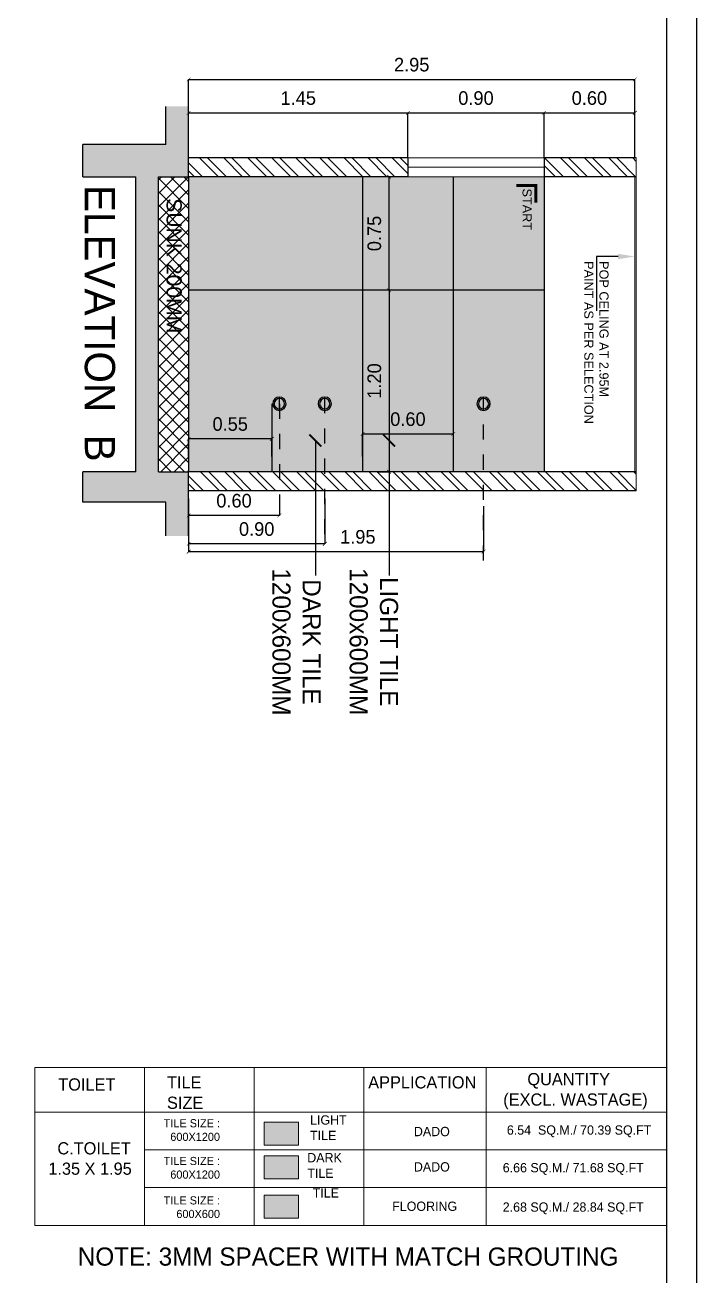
# Model space of a CAD drawing. Header units: metres. Extents: x 494 to 1845, y -666 to 1061.
# Drawn here: x 1786.51 to 1790.95, y 216.84 to 225.11 of the extents above; entities that cross this region are included whole.
import ezdxf
from ezdxf import colors
from ezdxf.entities.mleader import LeaderData, LeaderLine
from ezdxf.math import Vec2, Vec3

# ---------------------------------------------------------------- set-up
doc = ezdxf.new("R2010")
doc.units = ezdxf.units.M
doc.header["$MEASUREMENT"] = 0
doc.linetypes.add('1', pattern=[0])
doc.linetypes.add('DOT2', pattern=[0.125, 0, -0.125])
doc.layers.get('Defpoints').update_dxf_attribs({"color": 12})
for name, color, linetype, lineweight in [('01 WALL', 7, 'Continuous', 25), ('04 TEXT', 7, 'Continuous', 13), ('SCPL_TEXT', 7, 'Continuous', 15), ('SUNK', 7, 'Continuous', 13), ('VDA - FALSE CEILING', 7, 'Continuous', 5), ('VDA-Col-slab', 1, 'Continuous', 30), ('VDA-ELEV LINES', 8, 'Continuous', 9), ('VDA-WALL', 250, 'Continuous', 25), ('VDA-WINDOW', 5, 'Continuous', 9), ('VDA_DARK TILES', 8, 'Continuous', 9), ('VDA_LIGHT TILES', 254, 'Continuous', 5)]:
    doc.layers.add(name, color=color, linetype=linetype, lineweight=lineweight)
for name, color, linetype in [('Flooring', 250, 'Continuous'), ('PLUMBING', 7, 'Continuous'), ('SHEET', 7, 'Continuous'), ('TOILET FIXTURES', 8, 'Continuous'), ('VDA-DIM', 252, '1'), ('VDA-TEXT', 250, '1'), ('VDA-WALL HATCH', 252, 'Continuous'), ('VDA_TILES', 152, '1')]:
    doc.layers.add(name, color=color, linetype=linetype)
doc.styles.add('0.2', font='arial.ttf', dxfattribs={"height": 0.2})
doc.styles.add('arial', font='arial.ttf', dxfattribs={"height": 0.3})
doc.styles.add('RS', font='GOTHIC.TTF')
doc.styles.get("Standard").update_dxf_attribs({"font": 'arial.ttf'})
doc.dimstyles.new('SMALL', dxfattribs={"dimtxt": 0.16, "dimasz": 0.05, "dimexe": 0, "dimexo": 0, "dimgap": 0.05, "dimtad": 0, "dimdec": 1, "dimzin": 0, "dimdsep": 46, "dimtxsty": 'RS', "dimblk": 'ARCHTICK', "dimcen": 2.5, "dimclrd": 256, "dimclre": 256, "dimclrt": 5, "dimadec": 0, "dimazin": 0, "dimtfac": 1, "dimtofl": 0, "dimtmove": 0, "dimatfit": 3, "dimldrblk": 'ARCHTICK', "dimfxl": 0, "dimtolj": 1, "dimtzin": 0, "dimarcsym": 0})
doc.dimstyles.new('SMALL-1', dxfattribs={"dimtxt": 0.16, "dimasz": 0.035, "dimexe": 0, "dimexo": 0.1, "dimgap": 0.05, "dimtad": 1, "dimzin": 0, "dimdsep": 46, "dimtxsty": 'RS', "dimblk": 'DOT', "dimcen": 2.5, "dimclrd": 256, "dimclre": 256, "dimclrt": 5, "dimadec": 0, "dimazin": 0, "dimtfac": 1, "dimtdec": 3, "dimtofl": 0, "dimtmove": 0, "dimatfit": 3, "dimfxl": 0, "dimtolj": 1, "dimtzin": 0, "dimarcsym": 0})

# ---------------------------------------------------------------- blocks, each defined once
blk = doc.blocks.new('SHOWER')
at = {"layer": 'PLUMBING', "color": 251, "ltscale": 5}
for p, q in [((8560.6279, -3518.8234, 0), (8560.6279, -3518.9115, 0)), ((8560.9279, -3518.8234, 0), (8560.9279, -3518.9115, 0)), ((8561.9779, -3518.8234, 0), (8561.9779, -3518.9115, 0))]:
    blk.add_line(p, q, dxfattribs=at)
for centre, radius in [((8560.6279, -3518.8675, 0), 0.044), ((8560.9279, -3518.8675, 0), 0.044), ((8561.9779, -3518.8675, 0), 0.044), ((8560.6279, -3518.8675, 0), 0.034), ((8560.9279, -3518.8675, 0), 0.034), ((8561.9779, -3518.8675, 0), 0.034)]:
    blk.add_circle(centre, radius, dxfattribs=at)
blk = doc.blocks.new('_ArchTick')
at = {"color": 0, "linetype": 'ByBlock', "const_width": 0.15}
blk.add_lwpolyline([(-0.5, -0.5), (0.5, 0.5)], dxfattribs=at)
blk = doc.blocks.new('*D869')
at = {"layer": 'Defpoints', "color": 0}
for p in [(1787.5892, 224.2307), (1788.4894, 224.2307), (1787.5892, 221.6794)]:
    blk.add_point(p, dxfattribs=at)
at = {"layer": 'VDA-DIM', "lineweight": -2}
for p, q in [((1787.5892, 221.9794), (1787.5892, 221.6794)), ((1788.4894, 221.9794), (1788.4894, 221.6794)), ((1788.4894, 221.6794), (1787.5892, 221.6794))]:
    blk.add_line(p, q, dxfattribs=at)
at = {"layer": 'VDA-DIM', "lineweight": -2, "xscale": 0.025, "yscale": 0.025, "zscale": 0.025, "rotation": 180}
blk.add_blockref('_ArchTick', (1787.5892, 221.6794), dxfattribs=at)
at = {"layer": 'VDA-DIM', "lineweight": -2, "xscale": 0.025, "yscale": 0.025, "zscale": 0.025}
blk.add_blockref('_ArchTick', (1788.4894, 221.6794), dxfattribs=at)
at = {"layer": 'VDA-DIM', "color": 5, "insert": (1788.0393, 221.7767), "char_height": 0.09, "attachment_point": 5, "style": 'RS'}
blk.add_mtext('\\A1;0.90', dxfattribs=at)
blk = doc.blocks.new('*D870')
at = {"layer": 'Defpoints', "color": 0}
for p in [(1787.5892, 222.0307), (1788.1894, 222.0307), (1787.5892, 221.8668)]:
    blk.add_point(p, dxfattribs=at)
at = {"layer": 'VDA-DIM', "lineweight": -2}
for p, q in [((1787.5892, 221.9307), (1787.5892, 221.8668)), ((1788.1894, 221.9307), (1788.1894, 221.8668)), ((1788.1894, 221.8668), (1787.5892, 221.8668))]:
    blk.add_line(p, q, dxfattribs=at)
at = {"layer": 'VDA-DIM', "lineweight": -2, "xscale": 0.025, "yscale": 0.025, "zscale": 0.025, "rotation": 180}
blk.add_blockref('_ArchTick', (1787.5892, 221.8668), dxfattribs=at)
at = {"layer": 'VDA-DIM', "lineweight": -2, "xscale": 0.025, "yscale": 0.025, "zscale": 0.025}
blk.add_blockref('_ArchTick', (1788.1894, 221.8668), dxfattribs=at)
at = {"layer": 'VDA-DIM', "color": 5, "insert": (1787.8893, 221.964), "char_height": 0.09, "attachment_point": 5, "style": 'RS'}
blk.add_mtext('\\A1;0.60', dxfattribs=at)
blk = doc.blocks.new('*D871')
at = {"layer": 'Defpoints', "color": 0}
for p in [(1787.5892, 224.2307), (1789.5394, 224.2307), (1789.5394, 221.6278)]:
    blk.add_point(p, dxfattribs=at)
at = {"layer": 'VDA-DIM', "lineweight": -2}
for p, q in [((1787.5892, 221.9278), (1787.5892, 221.6278)), ((1789.5394, 221.9278), (1789.5394, 221.6278)), ((1787.5892, 221.6278), (1789.5394, 221.6278))]:
    blk.add_line(p, q, dxfattribs=at)
at = {"layer": 'VDA-DIM', "lineweight": -2, "xscale": 0.025, "yscale": 0.025, "zscale": 0.025, "rotation": 180}
blk.add_blockref('_ArchTick', (1787.5892, 221.6278), dxfattribs=at)
at = {"layer": 'VDA-DIM', "lineweight": -2, "xscale": 0.025, "yscale": 0.025, "zscale": 0.025}
blk.add_blockref('_ArchTick', (1789.5394, 221.6278), dxfattribs=at)
at = {"layer": 'VDA-DIM', "color": 5, "insert": (1788.7079, 221.7251), "char_height": 0.09, "attachment_point": 5, "style": 'RS'}
blk.add_mtext('\\A1;1.95', dxfattribs=at)
blk = doc.blocks.new('*D872')
at = {"layer": 'Defpoints', "color": 0}
for p in [(1789.9392, 224.5279), (1789.0392, 223.7514), (1789.9392, 223.7514)]:
    blk.add_point(p, dxfattribs=at)
at = {"layer": 'VDA-DIM', "lineweight": -2}
for p, q in [((1789.0392, 224.2279), (1789.0392, 224.5279)), ((1789.0392, 224.5279), (1789.9392, 224.5279)), ((1789.9392, 224.2279), (1789.9392, 224.5279))]:
    blk.add_line(p, q, dxfattribs=at)
at = {"layer": 'VDA-DIM', "lineweight": -2, "xscale": 0.025, "yscale": 0.025, "zscale": 0.025, "rotation": 180}
blk.add_blockref('_ArchTick', (1789.0392, 224.5279), dxfattribs=at)
at = {"layer": 'VDA-DIM', "lineweight": -2, "xscale": 0.025, "yscale": 0.025, "zscale": 0.025}
blk.add_blockref('_ArchTick', (1789.9392, 224.5279), dxfattribs=at)
at = {"layer": 'VDA-DIM', "color": 5, "insert": (1789.4892, 224.6252), "char_height": 0.09, "attachment_point": 5, "style": 'RS'}
blk.add_mtext('\\A1;0.90', dxfattribs=at)
blk = doc.blocks.new('*D873')
at = {"layer": 'Defpoints', "color": 0}
for p in [(1788.825, 223.3557), (1788.7392, 222.1557), (1788.9147, 222.1557)]:
    blk.add_point(p, dxfattribs=at)
at = {"layer": 'VDA-DIM', "lineweight": -2}
for p, q in [((1788.9147, 223.3557), (1788.9147, 223.3557)), ((1788.9147, 223.3557), (1788.9147, 222.1557)), ((1788.8392, 222.1557), (1788.9147, 222.1557))]:
    blk.add_line(p, q, dxfattribs=at)
at = {"layer": 'VDA-DIM', "lineweight": -2, "xscale": 0.025, "yscale": 0.025, "zscale": 0.025}
for p, rotation in [((1788.9147, 223.3557), 90), ((1788.9147, 222.1557), 270)]:
    blk.add_blockref('_ArchTick', p, dxfattribs=dict(at, rotation=rotation))
at = {"layer": 'VDA-DIM', "color": 5, "insert": (1788.8174, 222.7557), "char_height": 0.09, "attachment_point": 5, "rotation": 90, "style": 'RS'}
blk.add_mtext('\\A1;1.20', dxfattribs=at)
blk = doc.blocks.new('*D874')
at = {"layer": 'Defpoints', "color": 0}
for p in [(1790.5392, 224.7487), (1787.5892, 224.2514), (1790.5392, 224.1264)]:
    blk.add_point(p, dxfattribs=at)
at = {"layer": 'VDA-DIM', "lineweight": -2}
for p, q in [((1787.5892, 224.4487), (1787.5892, 224.7487)), ((1787.5892, 224.7487), (1790.5392, 224.7487)), ((1790.5392, 224.4487), (1790.5392, 224.7487))]:
    blk.add_line(p, q, dxfattribs=at)
at = {"layer": 'VDA-DIM', "lineweight": -2, "xscale": 0.025, "yscale": 0.025, "zscale": 0.025, "rotation": 180}
blk.add_blockref('_ArchTick', (1787.5892, 224.7487), dxfattribs=at)
at = {"layer": 'VDA-DIM', "lineweight": -2, "xscale": 0.025, "yscale": 0.025, "zscale": 0.025}
blk.add_blockref('_ArchTick', (1790.5392, 224.7487), dxfattribs=at)
at = {"layer": 'VDA-DIM', "color": 5, "insert": (1789.0642, 224.846), "char_height": 0.09, "attachment_point": 5, "style": 'RS'}
blk.add_mtext('\\A1;2.95', dxfattribs=at)
blk = doc.blocks.new('*D875')
at = {"layer": 'Defpoints', "color": 0}
for p in [(1789.0392, 224.5279), (1787.5892, 224.2514), (1789.0392, 224.2514)]:
    blk.add_point(p, dxfattribs=at)
at = {"layer": 'VDA-DIM', "lineweight": -2}
for p, q in [((1787.5892, 224.3514), (1787.5892, 224.5279)), ((1787.5892, 224.5279), (1789.0392, 224.5279)), ((1789.0392, 224.3514), (1789.0392, 224.5279))]:
    blk.add_line(p, q, dxfattribs=at)
at = {"layer": 'VDA-DIM', "lineweight": -2, "xscale": 0.025, "yscale": 0.025, "zscale": 0.025, "rotation": 180}
blk.add_blockref('_ArchTick', (1787.5892, 224.5279), dxfattribs=at)
at = {"layer": 'VDA-DIM', "lineweight": -2, "xscale": 0.025, "yscale": 0.025, "zscale": 0.025}
blk.add_blockref('_ArchTick', (1789.0392, 224.5279), dxfattribs=at)
at = {"layer": 'VDA-DIM', "color": 5, "insert": (1788.3142, 224.6252), "char_height": 0.09, "attachment_point": 5, "style": 'RS'}
blk.add_mtext('\\A1;1.45', dxfattribs=at)
blk = doc.blocks.new('*D876')
at = {"layer": 'Defpoints', "color": 0}
for p in [(1790.5392, 224.5279), (1789.9392, 224.2514), (1790.5392, 224.1264)]:
    blk.add_point(p, dxfattribs=at)
at = {"layer": 'VDA-DIM', "lineweight": -2}
for p, q in [((1789.9392, 224.3514), (1789.9392, 224.5279)), ((1789.9392, 224.5279), (1790.5392, 224.5279)), ((1790.5392, 224.2279), (1790.5392, 224.5279))]:
    blk.add_line(p, q, dxfattribs=at)
at = {"layer": 'VDA-DIM', "lineweight": -2, "xscale": 0.025, "yscale": 0.025, "zscale": 0.025, "rotation": 180}
blk.add_blockref('_ArchTick', (1789.9392, 224.5279), dxfattribs=at)
at = {"layer": 'VDA-DIM', "lineweight": -2, "xscale": 0.025, "yscale": 0.025, "zscale": 0.025}
blk.add_blockref('_ArchTick', (1790.5392, 224.5279), dxfattribs=at)
at = {"layer": 'VDA-DIM', "color": 5, "insert": (1790.2392, 224.6252), "char_height": 0.09, "attachment_point": 5, "style": 'RS'}
blk.add_mtext('\\A1;0.60', dxfattribs=at)
blk = doc.blocks.new('*D877')
at = {"layer": 'Defpoints', "color": 0}
for p in [(1787.5892, 222.3736), (1787.5892, 222.1557), (1788.1392, 222.1557)]:
    blk.add_point(p, dxfattribs=at)
at = {"layer": 'VDA-DIM', "lineweight": -2}
for p, q in [((1787.5892, 222.2557), (1787.5892, 222.3736)), ((1788.1392, 222.3736), (1787.5892, 222.3736)), ((1788.1392, 222.2557), (1788.1392, 222.3736))]:
    blk.add_line(p, q, dxfattribs=at)
at = {"layer": 'VDA-DIM', "lineweight": -2, "xscale": 0.025, "yscale": 0.025, "zscale": 0.025, "rotation": 180}
blk.add_blockref('_ArchTick', (1787.5892, 222.3736), dxfattribs=at)
at = {"layer": 'VDA-DIM', "lineweight": -2, "xscale": 0.025, "yscale": 0.025, "zscale": 0.025}
blk.add_blockref('_ArchTick', (1788.1392, 222.3736), dxfattribs=at)
at = {"layer": 'VDA-DIM', "color": 5, "insert": (1787.8642, 222.4709), "char_height": 0.09, "attachment_point": 5, "style": 'RS'}
blk.add_mtext('\\A1;0.55', dxfattribs=at)
blk = doc.blocks.new('*D878')
at = {"layer": 'Defpoints', "color": 0}
for p in [(1789.3392, 222.9057), (1789.3392, 222.4058), (1788.7392, 222.1557)]:
    blk.add_point(p, dxfattribs=at)
at = {"layer": 'VDA-DIM', "lineweight": -2}
for p, q in [((1789.3392, 222.7058), (1789.3392, 222.4058)), ((1788.7392, 222.2557), (1788.7392, 222.4058)), ((1788.7392, 222.4058), (1789.3392, 222.4058))]:
    blk.add_line(p, q, dxfattribs=at)
at = {"layer": 'VDA-DIM', "lineweight": -2, "xscale": 0.025, "yscale": 0.025, "zscale": 0.025, "rotation": 180}
blk.add_blockref('_ArchTick', (1788.7392, 222.4058), dxfattribs=at)
at = {"layer": 'VDA-DIM', "lineweight": -2, "xscale": 0.025, "yscale": 0.025, "zscale": 0.025}
blk.add_blockref('_ArchTick', (1789.3392, 222.4058), dxfattribs=at)
at = {"layer": 'VDA-DIM', "color": 5, "insert": (1789.0392, 222.503), "char_height": 0.09, "attachment_point": 5, "style": 'RS'}
blk.add_mtext('\\A1;0.60', dxfattribs=at)
blk = doc.blocks.new('*D1067')
at = {"layer": 'Defpoints', "color": 0}
for p in [(1788.9022, 224.1057), (1788.9147, 224.1057), (1788.8998, 223.3557)]:
    blk.add_point(p, dxfattribs=at)
at = {"layer": 'VDA-DIM', "lineweight": -2}
for p, q in [((1788.9147, 224.1057), (1788.9147, 224.1057)), ((1788.9147, 223.3557), (1788.9147, 224.1057)), ((1788.9147, 223.3557), (1788.9147, 223.3557))]:
    blk.add_line(p, q, dxfattribs=at)
at = {"layer": 'VDA-DIM', "lineweight": -2, "xscale": 0.025, "yscale": 0.025, "zscale": 0.025}
for p, rotation in [((1788.9147, 224.1057), 90), ((1788.9147, 223.3557), 270)]:
    blk.add_blockref('_ArchTick', p, dxfattribs=dict(at, rotation=rotation))
at = {"layer": 'VDA-DIM', "color": 5, "insert": (1788.8174, 223.7307), "char_height": 0.09, "attachment_point": 5, "rotation": 90, "style": 'RS'}
blk.add_mtext('\\A1;0.75', dxfattribs=at)

msp = doc.modelspace()

# ---------------------------------------------------------------- hatches: boundary and pattern name
at = {"layer": 'SCPL_TEXT'}
h = msp.add_hatch(color=253, dxfattribs=at)
h.dxf.hatch_style = 1
h.paths.add_polyline_path([(1788.0886, 217.8576), (1788.3164, 217.8576), (1788.3164, 217.7058), (1788.0886, 217.7058)])
at = {"layer": 'SCPL_TEXT', "true_color": 0x636466}
h = msp.add_hatch(color=251, dxfattribs=at)
h.dxf.hatch_style = 1
h.paths.add_polyline_path([(1788.0886, 217.6354), (1788.3164, 217.6354), (1788.3164, 217.4835), (1788.0886, 217.4835)])
at = {"layer": 'SCPL_TEXT', "lineweight": 30, "true_color": 0xfcf1d4}
h = msp.add_hatch(color=7, dxfattribs=at)
h.dxf.hatch_style = 1
h.paths.add_polyline_path([(1788.0886, 217.3751), (1788.3164, 217.3751), (1788.3164, 217.2232), (1788.0886, 217.2232)])
at = {"layer": 'SUNK'}
h = msp.add_hatch(dxfattribs=at)
h.set_pattern_fill('ANSI37', color=43, scale=0.5, angle=360)
h.set_pattern_definition([(45, (1416.738874, 1466.43299), (-0.0441941738, 0.0441941738), []), (135, (1416.738874, 1466.43299), (-0.0441941738, -0.0441941738), [])])
h.paths.add_polyline_path([(1787.3892, 224.1057), (1787.5892, 224.1057), (1787.5892, 222.1557), (1787.3892, 222.1557)])
at = {"layer": 'VDA-WALL HATCH'}
h = msp.add_hatch(color=8, dxfattribs=at)
h.dxf.hatch_style = 1
h.paths.add_polyline_path([(1787.5892, 224.571), (1787.4782, 224.571), (1787.4392, 224.571), (1787.4392, 224.3182), (1786.8892, 224.3182), (1786.8892, 224.1057), (1787.2392, 224.1057), (1787.2392, 222.1557), (1786.8892, 222.1557), (1786.8892, 221.9557), (1787.4392, 221.9557), (1787.4392, 221.7319), (1787.5892, 221.7319), (1787.5892, 222.1557), (1787.3892, 222.1557), (1787.3892, 224.1057), (1787.5892, 224.1057)])
h = msp.add_hatch(dxfattribs=at)
h.set_pattern_fill('ANSI32', color=256, scale=0.3, angle=270)
h.set_pattern_definition([(315, (1416.73887, 1466.43299), (0.079549513, 0.079549513), []), (315, (1416.73887, 1466.37996), (0.079549513, 0.079549513), [])])
h.paths.add_polyline_path([(1789.0392, 224.2307), (1787.5892, 224.2307), (1787.5892, 224.1057), (1789.0392, 224.1057)])
h.paths.add_polyline_path([(1790.5492, 222.0307), (1787.5892, 222.0307), (1787.5892, 222.1557), (1790.5492, 222.1557)])
h.paths.add_polyline_path([(1790.5492, 224.1057), (1789.9392, 224.1057), (1789.9392, 224.2307), (1790.5492, 224.2307)])
at = {"layer": 'VDA_DARK TILES', "lineweight": 25, "true_color": 0x939598}
h = msp.add_hatch(color=252, dxfattribs=at)
h.dxf.hatch_style = 1
h.paths.add_polyline_path([(1788.1392, 224.1057), (1788.1392, 222.9057), (1788.7392, 222.9057), (1788.7392, 224.1057)])
h.paths.add_polyline_path([(1788.1392, 222.9057), (1788.1392, 222.1557), (1788.7392, 222.1557), (1788.7392, 222.9057)])
h = msp.add_hatch(color=252, dxfattribs=at)
h.dxf.hatch_style = 1
h.paths.add_polyline_path([(1789.9392, 224.1057), (1789.3392, 224.1057), (1789.3392, 222.9057), (1789.9392, 222.9057)])
h.paths.add_polyline_path([(1789.3392, 222.9057), (1789.3392, 222.1557), (1789.9392, 222.1557), (1789.9392, 222.9057)])
at = {"layer": 'VDA_LIGHT TILES', "true_color": 0xe3e3e3}
h = msp.add_hatch(color=254, dxfattribs=at)
h.dxf.hatch_style = 1
h.paths.add_polyline_path([(1787.5892, 224.1057), (1787.5892, 222.9057), (1788.1392, 222.9057), (1788.1392, 224.1057)])
h.paths.add_polyline_path([(1787.5892, 222.9057), (1787.5892, 222.1557), (1788.1392, 222.1557), (1788.1392, 222.9057)])
h = msp.add_hatch(color=254, dxfattribs=at)
h.dxf.hatch_style = 1
h.paths.add_polyline_path([(1789.0392, 224.1057), (1788.7392, 224.1057), (1788.7392, 222.9057), (1789.3392, 222.9057), (1789.3392, 224.1057)])
h.paths.add_polyline_path([(1788.7392, 222.9057), (1788.7392, 222.1557), (1789.3392, 222.1557), (1789.3392, 222.9057)])

# ---------------------------------------------------------------- linework, layer by layer
for p, q in [((1789.0392, 224.2307), (1789.0392, 224.1057)), ((1789.9392, 224.2307), (1789.9392, 224.1057))]:
    msp.add_line(p, q)
at = {"color": 251, "linetype": 'DOT2', "ltscale": 0.1}
for p, q in [((1788.1894, 222.6057), (1788.1894, 221.9104)), ((1788.4894, 221.7427), (1788.4894, 222.6057)), ((1789.5394, 221.5692), (1789.5394, 222.6057))]:
    msp.add_line(p, q, dxfattribs=at)
at = {"layer": '01 WALL', "color": 23, "const_width": 0.02}
msp.add_lwpolyline([(1789.8849, 223.934), (1789.8849, 224.0483), (1789.7561, 224.0483)], dxfattribs=at)
at = {"layer": 'SCPL_TEXT', "color": 0}
for p, q in [((1786.5717, 218.2175), (1786.5717, 217.1749)), ((1790.7507, 218.2175), (1786.5717, 218.2175)), ((1787.2973, 218.2175), (1787.2973, 217.1749)), ((1788.0229, 217.1749), (1788.0229, 218.2175)), ((1788.7485, 217.1749), (1788.7485, 218.2175)), ((1789.5569, 218.2175), (1789.5569, 217.1749)), ((1790.7507, 217.9231), (1786.5717, 217.9231)), ((1790.7507, 217.6737), (1787.2973, 217.6737)), ((1790.7507, 217.4243), (1787.2973, 217.4243)), ((1790.7507, 217.1749), (1786.5717, 217.1749))]:
    msp.add_line(p, q, dxfattribs=at)
msp.add_lwpolyline([(1790.7507, 217.1749), (1790.7507, 218.2175)], dxfattribs=at)
for points in [[(1788.0886, 217.8576), (1788.3164, 217.8576), (1788.3164, 217.7058), (1788.0886, 217.7058)], [(1788.0886, 217.6354), (1788.3164, 217.6354), (1788.3164, 217.4835), (1788.0886, 217.4835)], [(1788.0886, 217.3751), (1788.3164, 217.3751), (1788.3164, 217.2232), (1788.0886, 217.2232)]]:
    msp.add_lwpolyline(points, close=True, dxfattribs=at)
at = {"layer": 'SHEET'}
for points in [[(1790.9507, 231.6492), (1779.6918, 231.6492), (1779.6918, 215.7259), (1790.9507, 215.7259)], [(1790.7507, 231.4492), (1779.8918, 231.4492), (1779.8918, 215.9259), (1790.7507, 215.9259)]]:
    msp.add_lwpolyline(points, close=True, dxfattribs=at)
at = {"layer": 'VDA - FALSE CEILING', "color": 18, "lineweight": 20}
for p, q in [((1790.5492, 224.2307), (1790.5492, 222.0307)), ((1790.5392, 224.1057), (1790.5392, 222.1557))]:
    msp.add_line(p, q, dxfattribs=at)
at = {"layer": 'VDA-Col-slab'}
for p, q in [((1787.4392, 224.3182), (1787.4392, 224.571)), ((1787.5892, 224.1057), (1787.5892, 224.571)), ((1787.4392, 224.3182), (1786.8892, 224.3182)), ((1786.8892, 224.1057), (1786.8892, 224.3182)), ((1786.8892, 224.1057), (1787.2392, 224.1057)), ((1787.2392, 222.1557), (1787.2392, 224.1057)), ((1787.3892, 224.1057), (1787.5892, 224.1057)), ((1787.3892, 222.1557), (1787.3892, 224.1057)), ((1786.8892, 221.9557), (1786.8892, 222.1557)), ((1787.2392, 222.1557), (1786.8892, 222.1557)), ((1787.3892, 222.1557), (1787.5892, 222.1557)), ((1787.5892, 221.7319), (1787.5892, 222.1557)), ((1787.4392, 221.9557), (1786.8892, 221.9557)), ((1787.4392, 221.7319), (1787.4392, 221.9557))]:
    msp.add_line(p, q, dxfattribs=at)
at = {"layer": 'VDA-Col-slab', "color": 18, "lineweight": -3, "true_color": 0x000000}
msp.add_line((1787.5892, 224.1057), (1787.5892, 222.1557), dxfattribs=at)
at = {"layer": 'VDA-ELEV LINES'}
for p, q in [((1789.0392, 224.2307), (1789.9392, 224.2307)), ((1789.9392, 224.1057), (1789.0392, 224.1057))]:
    msp.add_line(p, q, dxfattribs=at)
at = {"layer": 'VDA-WALL'}
for p, q in [((1789.0392, 224.2307), (1787.5892, 224.2307)), ((1790.5492, 224.2307), (1789.9392, 224.2307)), ((1789.0392, 224.1057), (1787.5892, 224.1057)), ((1790.5492, 224.1057), (1789.9392, 224.1057)), ((1790.5492, 222.1557), (1787.5892, 222.1557)), ((1790.5492, 222.0307), (1787.5892, 222.0307))]:
    msp.add_line(p, q, dxfattribs=at)
at = {"layer": 'VDA-WINDOW'}
msp.add_line((1789.0392, 224.1682), (1789.9392, 224.1682), dxfattribs=at)
at = {"layer": 'VDA_TILES'}
for p, q in [((1788.7392, 224.1057), (1788.7392, 222.1557)), ((1789.3392, 224.1057), (1789.3392, 222.1557)), ((1789.9392, 224.1057), (1789.9392, 222.1557)), ((1789.9392, 223.3557), (1787.5892, 223.3557)), ((1788.1392, 222.6057), (1788.1392, 222.1557)), ((1789.9392, 222.1557), (1787.5892, 222.1557))]:
    msp.add_line(p, q, dxfattribs=at)

# ---------------------------------------------------------------- block references
at = {"layer": 'TOILET FIXTURES', "xscale": -1, "rotation": 180}
msp.add_blockref('SHOWER', (-6772.4385, -3296.2618), dxfattribs=at)

# ---------------------------------------------------------------- texts
at = {"layer": '04 TEXT', "insert": (1786.8117, 217.0287), "char_height": 0.12, "width": 7.522286, "attachment_point": 1}
msp.add_mtext('{\\fCentury Gothic|b0|i0|c0|p34;\\C1; NOTE: 3MM SPACER WITH MATCH GROUTING}', dxfattribs=at)
at = {"layer": 'Flooring', "color": 0, "insert": (1786.6446, 217.7245), "char_height": 0.080648, "width": 0.610727, "attachment_point": 1}
msp.add_mtext('\\pi0.07672;{\\fCentury Gothic|b0|i0|c0|p34;C.TOILET  }\\P\\pi0.01682;{\\fCentury Gothic|b0|i0|c0|p34;1.35 X 1.95}', dxfattribs=at)
at = {"layer": 'VDA-TEXT', "rotation": 270}
for s, insert, char_height, width, attachment_point, style in [('{\\fCentury Gothic|b0|i0|c0|p34;ELEVATION  B}', (1787.1028, 223.1368), 0.2, 2.207254, 2, '0.2'), ('\\pi0.43168;SUNK 200MM', (1787.5433, 223.071), 0.1, 1.314504061156185e-11, 3, 'arial'), ('POP CELING AT 2.95M\\PPAINT AS PER SELECTION', (1790.3656, 223.5481), 0.06, 1.314504061156185e-11, 1, 'arial'), ('{\\fCentury Gothic|b0|i0|c0|p34;DARK TILE \\P1200x600MM}', (1788.1415, 221.0309), 0.12, 1.394661, 8, '0.2'), ('{\\fCentury Gothic|b0|i0|c0|p34;LIGHT TILE \\P1200x600MM', (1788.6523, 221.0328), 0.12, 1.394661, 8, '0.2')]:
    msp.add_mtext(s, dxfattribs=dict(at, insert=insert, char_height=char_height, width=width, attachment_point=attachment_point, style=style))
at = {"layer": 'VDA-TEXT', "color": 7, "insert": (1789.7963, 224.3655), "char_height": 0.06, "width": 0.951781, "attachment_point": 7, "rotation": 270, "style": 'arial'}
msp.add_mtext('\\pi0.33747;START ', dxfattribs=at)
at = {"layer": 'VDA-TEXT', "color": 0, "attachment_point": 1}
for s, insert, char_height, width in [('{\\fCentury Gothic|b0|i0|c0|p34;\\C0;TOILET}', (1786.727, 218.1467), 0.080848, 0.434933), ('{\\fCentury Gothic|b0|i0|c0|p34;\\C0;TILE SIZE}', (1787.446, 218.1606), 0.080848, 0.434933), ('{\\fCentury Gothic|b0|i0|c0|p34;\\C0;APPLICATION}', (1788.7767, 218.1606), 0.080848, 0.780203), ('{\\fCentury Gothic|b0|i0|c0|p34;\\W5.30809;  \\W1;QUANTITY ^J\\W5.30809; \\W1;(EXCL. WASTAGE)}', (1789.5102, 218.1817), 0.080848, 1.230021), ('{\\fCentury Gothic|b0|i0|c0|p34;LIGHT TILE}', (1788.3922, 217.9023), 0.061494, 0.0896), ('{\\fCentury Gothic|b0|i0|c0|p34;DADO}', (1789.0788, 217.8259), 0.061494, 0.0896), ('{\\fCentury Gothic|b0|i0|c0|p34;DARK TILE}', (1788.3738, 217.653), 0.061494, 0.0896), ('{\\fCentury Gothic|b0|i0|c0|p34;DADO}', (1789.0788, 217.5923), 0.061494, 0.0896), ('{\\fCentury Gothic|b0|i0|c0|p34; TILE}', (1788.4097, 217.4204), 0.061494, 0.0896), ('{\\fCentury Gothic|b0|i0|c0|p34;FLOORING}', (1788.9353, 217.332), 0.061494, 0.0896)]:
    msp.add_mtext(s, dxfattribs=dict(at, insert=insert, char_height=char_height, width=width))
at = {"layer": 'VDA-TEXT', "color": 0, "char_height": 0.053898, "width": 0.711795, "attachment_point": 9, "rotation": 0}
for s, insert in [('{\\fCentury Gothic|b0|i0|c0|p34;TILE SIZE :\\P600X1200}', (1787.7966, 217.7323)), ('{\\fCentury Gothic|b0|i0|c0|p34;TILE SIZE :\\P600X1200}', (1787.7966, 217.4829)), ('{\\fCentury Gothic|b0|i0|c0|p34;TILE SIZE :\\P600X600}', (1787.7966, 217.2226))]:
    msp.add_mtext(s, dxfattribs=dict(at, insert=insert))
at = {"layer": 'VDA-TEXT', "color": 5, "width": 1.165376, "attachment_point": 1}
for s, insert, char_height in [('\\pt10;{\\fCentury Gothic|b0|i0|c0|p34;6.54  SQ.M./ 70.39 SQ.FT}', (1789.6935, 217.8357), 0.061494), ('{\\fCentury Gothic|b0|i0|c0|p34;\\C0;6.66 SQ.M./ \\fCentury Gothic|b0|i0|c0|p34;71.68\\fCentury Gothic|b0|i0|c0|p34; SQ.FT}', (1789.6663, 217.587), 0.0614945), ('{\\fCentury Gothic|b0|i0|c0|p34;\\C0;2.68 SQ.M./ 28.84 SQ.FT}', (1789.6663, 217.3267), 0.061494)]:
    msp.add_mtext(s, dxfattribs=dict(at, insert=insert, char_height=char_height))

# ---------------------------------------------------------------- dimensions: what is measured, and where the dimension line sits
at = {"layer": 'VDA-DIM'}
for base, p1, p2, picture, middle in [((1790.5392, 224.7487), (1787.5892, 224.2514), (1790.5392, 224.1264), '*D874', (1789.0642, 224.846)), ((1789.0392, 224.5279), (1787.5892, 224.2514), (1789.0392, 224.2514), '*D875', (1788.3142, 224.6252)), ((1789.9392, 224.5279), (1789.0392, 223.7514), (1789.9392, 223.7514), '*D872', (1789.4892, 224.6252)), ((1790.5392, 224.5279), (1789.9392, 224.2514), (1790.5392, 224.1264), '*D876', (1790.2392, 224.6252)), ((1789.3392, 222.4058), (1788.7392, 222.1557), (1789.3392, 222.9057), '*D878', (1789.0392, 222.503)), ((1787.5892, 222.3736), (1788.1392, 222.1557), (1787.5892, 222.1557), '*D877', (1787.8642, 222.4709))]:
    dim = msp.add_linear_dim(base=base, p1=p1, p2=p2, dimstyle='SMALL-1', override={"dimtxt": 0.09, "dimasz": 0.025, "dimblk": 'ArchTick'}, dxfattribs=at)
    dim.commit()
    dim.dimension.update_dxf_attribs({"geometry": picture, "text_midpoint": middle})
for base, p1, p2, picture, middle in [((1787.5892, 221.6794), (1788.4894, 224.2307), (1787.5892, 224.2307), '*D869', (1788.0393, 221.6794)), ((1789.5394, 221.6278), (1787.5892, 224.2307), (1789.5394, 224.2307), '*D871', (1788.7079, 221.6278)), ((1787.5892, 221.8668), (1788.1894, 222.0307), (1787.5892, 222.0307), '*D870', (1787.8893, 221.8668))]:
    dim = msp.add_linear_dim(base=base, p1=p1, p2=p2, dimstyle='SMALL-1', override={"dimtxt": 0.09, "dimasz": 0.025, "dimblk": 'ArchTick'}, dxfattribs=at)
    dim.commit()
    dim.dimension.update_dxf_attribs({"geometry": picture, "text_midpoint": middle, "dimtype": 160})
for base, p1, p2, angle, picture, middle in [((1788.9147, 224.1057), (1788.8998, 223.3557), (1788.9022, 224.1057), 90, '*D1067', (1788.8174, 223.7307)), ((1788.9147, 222.1557), (1788.825, 223.3557), (1788.7392, 222.1557), 270, '*D873', (1788.8174, 222.7557))]:
    dim = msp.add_linear_dim(base=base, p1=p1, p2=p2, angle=angle, dimstyle='SMALL-1', override={"dimtxt": 0.09, "dimasz": 0.025, "dimblk": 'ArchTick'}, dxfattribs=at)
    dim.commit()
    dim.dimension.update_dxf_attribs({"geometry": picture, "text_midpoint": middle})

# ---------------------------------------------------------------- leaders
at = {"layer": 'VDA-TEXT', "color": 1}
for points in [[(1788.4272, 222.3626, -0.0013), (1788.4272, 221.4699, -0.0013)], [(1788.9147, 222.3626, -0.0013), (1788.9147, 221.4699, -0.0013)]]:
    msp.add_leader(points, dimstyle='SMALL', override={"dimasz": 0.08, "dimfxl": 0.3, "dimarcsym": 1}, dxfattribs=at)
at = {"layer": 'VDA-TEXT', "color": 252}
ml = msp.add_multileader_mtext('Standard', dxfattribs=at)
ml.set_content('', color=252)
ml.set_leader_properties()
ml.build(insert=Vec2(0, 0))
ml.multileader.update_dxf_attribs({"dogleg_length": 0.36, "arrow_head_size": 0.11})
ctx = ml.context
ctx.base_point, ctx.char_height, ctx.arrow_head_size, ctx.landing_gap_size, ctx.plane_origin, ctx.plane_x_axis, ctx.plane_y_axis = Vec3(1790.2872, 223.2184), 0.18, 0.11, 0.09, Vec3(1790.5392, 223.5784), Vec3(0, -1), Vec3(1, 0)
notes = []
notes.append((ctx, [(0, (1, 1, 0), (1790.2872, 223.5784), (0, -1), 0.36, [(0, [(1790.5392, 223.5784)], 0, [])])]))
ctx.mtext.insert, ctx.mtext.text_direction, ctx.mtext.rotation, ctx.mtext.flow_direction = Vec3(1790.3772, 223.1284), Vec3(0, -1), 4.712389, 5
for ctx, leaders in notes:
    for number, flags, end, landing, length, lines in leaders:
        leader = LeaderData()
        leader.index, (leader.has_last_leader_line, leader.has_dogleg_vector, leader.attachment_direction) = number, flags
        leader.last_leader_point, leader.dogleg_vector, leader.dogleg_length = Vec3(end), Vec3(landing), length
        for number, points, colour, breaks in lines:
            line = LeaderLine()
            line.index, line.vertices, line.color, line.breaks = number, Vec3.list(points), colors.encode_raw_color(colour), breaks
            leader.lines.append(line)
        ctx.leaders.append(leader)

doc.saveas('drawing.dxf')
